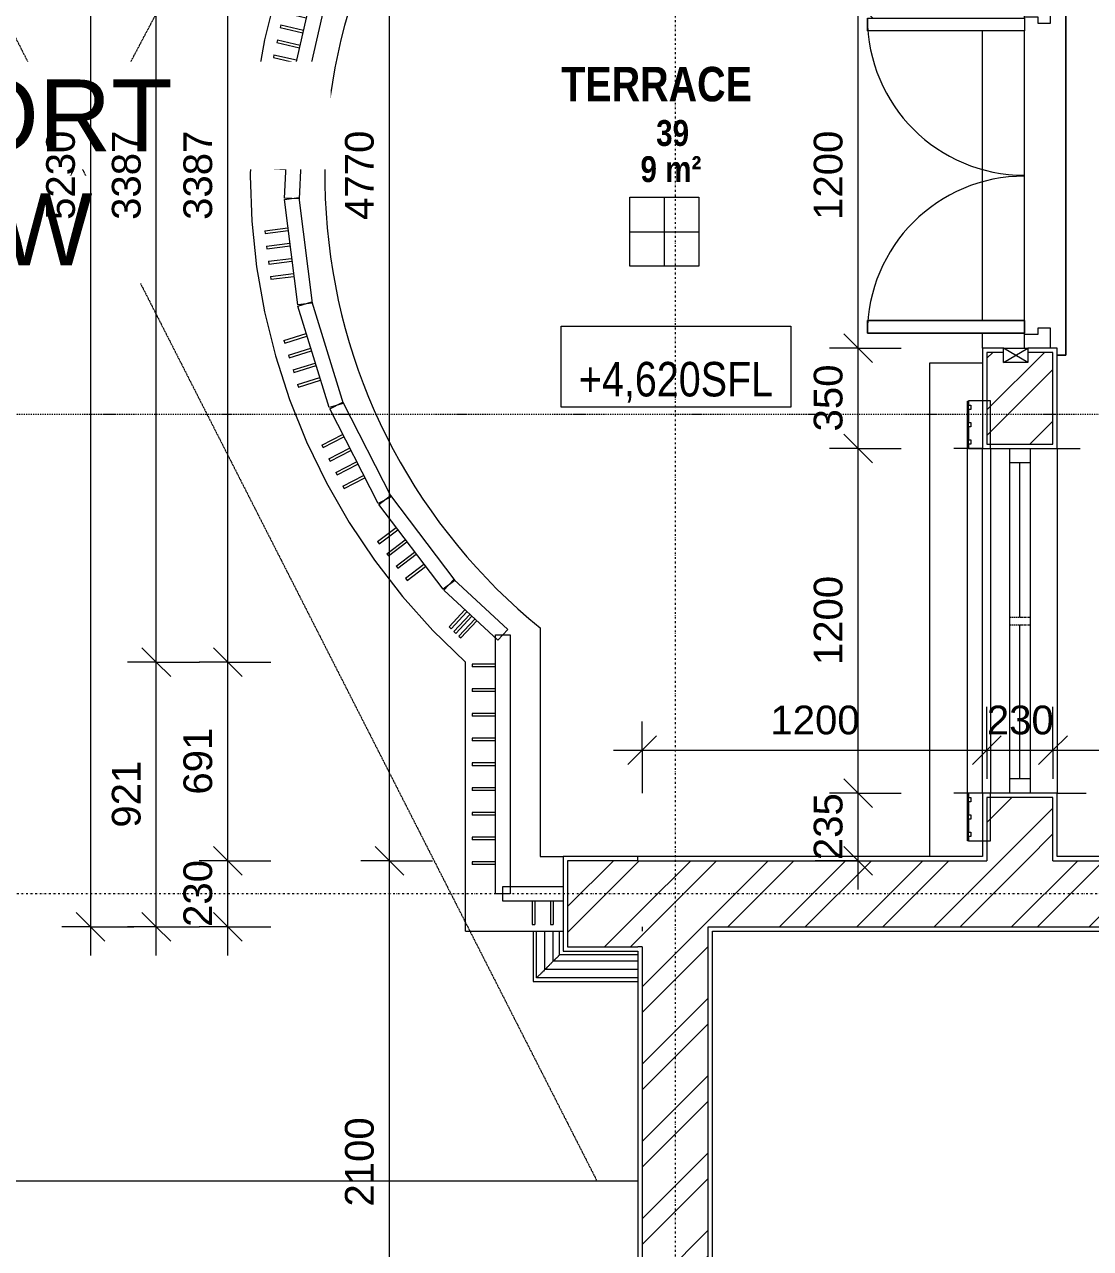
# Model space of a CAD drawing. Header units: millimetres. Extents: x -20313 to 13390, y -15775 to 12805.
# Drawn here: x -14737 to -11025, y -5027 to -765 of the extents above; entities that cross this region are included whole.
import ezdxf

# ---------------------------------------------------------------- set-up
doc = ezdxf.new("R2010")
doc.units = ezdxf.units.MM
for name, pattern in [('Centre', [14.4, 3, -2.2, 7, -2.2]), ('Dash dot', [15.875, 6.35, -4.7625, 0, -4.7625]), ('Hidden', [3, 2, -1]), ('TD_Level Line', [8, 4, -2, 0, -2])]:
    doc.linetypes.add(name, pattern=pattern)
for name, color, linetype, lineweight in [('A-ANNO-DIMS', 211, 'Continuous', 9), ('A-ANNO-DIMS-100', 211, 'Continuous', 9), ('A-AREA-IDEN', 2, 'Continuous', 9), ('A-DETL-HDLN', 90, 'Hidden', 5), ('A-DETL-MBND', 5, 'Continuous', 5), ('A-DOOR', 31, 'Continuous', 5), ('A-DOOR-FRAM', 31, 'Continuous', 5), ('A-GENM', 13, 'Continuous', 5), ('A-GLAZ', 151, 'Continuous', 5), ('A-WALL', 113, 'Continuous', 5), ('A-WALL-PATT', 111, 'Continuous', 18), ('G-ANNO-DIMS', 111, 'Continuous', 9), ('G-ANNO-SYMB', 111, 'Continuous', 9), ('G-ANNO-TEXT', 231, 'Continuous', 9), ('I-WALL', 2, 'Continuous', 5), ('S-GRID', 1, 'Continuous', 9)]:
    doc.layers.add(name, color=color, linetype=linetype, lineweight=lineweight)
doc.styles.add('Arial Narrow_1', font='ARIALN.TTF', dxfattribs={"height": 120})
doc.styles.add('Arial Narrow_B', font='ARIALNB.TTF', dxfattribs={"height": 90})
doc.styles.add('Arial Narrow_B_1', font='ARIALNB.TTF', dxfattribs={"height": 120})
doc.styles.add('Arial_2', font='arial.ttf', dxfattribs={"height": 250})
doc.styles.add('Arial_3', font='arial.ttf', dxfattribs={"height": 100})
doc.dimstyles.new('Arial_1_0', dxfattribs={"dimscale": 304.8, "dimtxt": 102.02594, "dimasz": 0.328084, "dimexe": 0.328084, "dimexo": 0.0625, "dimgap": 0.082021, "dimtad": 1, "dimdec": 0, "dimzin": 0, "dimdsep": 46, "dimtxsty": 'Arial_3', "dimblk1": 'OBLIQUE', "dimblk2": 'OBLIQUE', "dimsah": 1, "dimcen": 0.09, "dimdle": 0.328084, "dimazin": 0, "dimtfac": 1, "dimtdec": 4, "dimtix": 1, "dimtmove": 0, "dimatfit": 3, "dimfxl": 0.492126, "dimfxlon": 1, "dimtvp": 1, "dimtolj": 1, "dimtzin": 0, "dimarcsym": 2})
doc.dimstyles.new('Arial_1_0_2', dxfattribs={"dimscale": 304.8, "dimtxt": 102.02594, "dimasz": 0.328084, "dimexe": 0.328084, "dimexo": 0.0625, "dimgap": 0.082021, "dimtad": 1, "dimdec": 0, "dimzin": 0, "dimdsep": 46, "dimtxsty": 'Arial_3', "dimblk1": 'OBLIQUE', "dimblk2": 'OBLIQUE', "dimsah": 1, "dimcen": 0.09, "dimdle": 0.328084, "dimazin": 0, "dimtfac": 1, "dimtdec": 4, "dimtix": 1, "dimtmove": 0, "dimatfit": 3, "dimfxl": 0.492126, "dimfxlon": 1, "dimtvp": 1, "dimtolj": 1, "dimtzin": 0, "dimarcsym": 2})
pattern_1 = [(45, (-8404.18, -5860.1), (-134.704, 134.704), []), (45, (-8314.37, -5860.1), (-134.704, 134.704), [])]

# ---------------------------------------------------------------- blocks, each defined once
blk = doc.blocks.new('Casement - 2L - 1200 X 1500-1125429-01_First floor')
at = {"layer": 'A-GLAZ'}
for p, q in [((926.2, 130), (926.2, 230)), ((-273.8, 130), (-273.8, 210)), ((-273.8, 35), (-223.8, 35)), ((-223.8, 35), (876.2, 35)), ((-223.8, 35), (-223.8, -35)), ((313.2, 0), (-223.8, 0)), ((-223.8, 0), (-223.8, -15)), ((876.2, 35), (876.2, -35)), ((876.2, 35), (926.2, 35)), ((-223.8, -35), (-273.8, -35)), ((876.2, -35), (-223.8, -35)), ((876.2, 0), (339.2, 0)), ((926.2, -35), (876.2, -35)), ((-273.8, -130), (-273.8, -230)), ((926.2, -130), (926.2, -230))]:
    blk.add_line(p, q, dxfattribs=at)
at = {"layer": 'A-GLAZ', "linetype": 'Centre'}
for p, q in [((313.2, -35), (313.2, 35)), ((339.2, -35), (339.2, 35))]:
    blk.add_line(p, q, dxfattribs=at)
blk = doc.blocks.new('Doors_ExtDbl_w-Glazing_Bars_1 - 1510x2410mm 2-1171549-01_First floor')
at = {"layer": 'A-DOOR'}
for p, q in [((-548.5, 531), (-504.5, 531)), ((-548.5, -16), (-548.5, 531)), ((-548.5, 531), (-504.5, 531)), ((-548.5, 531), (-548.5, -16)), ((-504.5, 531), (-504.5, -16)), ((-504.5, -16), (-504.5, 531)), ((504.5, 531), (548.5, 531)), ((504.5, -16), (504.5, 531)), ((504.5, -16), (504.5, 531)), ((548.5, 531), (504.5, 531)), ((548.5, 531), (548.5, -16)), ((548.5, 531), (548.5, -16)), ((-650, -27.5), (-600, 57.5)), ((-650, 57.5), (-600, -27.5)), ((-650, -27.5), (-650, 57.5)), ((-650, 57.5), (-600, 57.5)), ((-600, 57.5), (-600, -27.5)), ((600, -27.5), (650, 57.5)), ((600, 57.5), (650, -27.5)), ((600, -27.5), (600, 57.5)), ((600, 57.5), (650, 57.5)), ((650, 57.5), (650, -27.5)), ((-600, -27.5), (-650, -27.5)), ((-551, -16), (-548.5, -16)), ((-504.5, -16), (-548.5, -16)), ((-548.5, -16), (-504.5, -16)), ((-504.5, -16), (504.5, -16)), ((548.5, -16), (504.5, -16)), ((548.5, -16), (504.5, -16)), ((548.5, -16), (551.5, -16)), ((650, -27.5), (600, -27.5)), ((-625, -130), (-625, -160)), ((-625, -160), (-625, -130)), ((-625, -160), (625, -160)), ((625, -160), (-625, -160)), ((625, -160), (625, -130)), ((625, -130), (625, -160))]:
    blk.add_line(p, q, dxfattribs=at)
for centre, start, end in [((-548.5, -16), 360, 90), ((548.5, -16), 90, 180)]:
    blk.add_arc(centre, 547, start, end, dxfattribs=at)
at = {"layer": 'A-DOOR-FRAM'}
for p, q in [((-600, -16), (-551.5, -16)), ((-551.5, -16), (-551.5, -63)), ((551.5, -16), (600, -16)), ((551.5, -63), (551.5, -16)), ((-551.5, -63), (-529.5, -63)), ((-529.5, -63), (-529.5, -105)), ((529.5, -63), (551.5, -63)), ((529.5, -105), (529.5, -63)), ((-529.5, -105), (-600, -105)), ((600, -105), (529.5, -105))]:
    blk.add_line(p, q, dxfattribs=at)
blk = doc.blocks.new('Curved_Railing_2881 - Curved_Railing_2881-1171742-01_First floor')
at = {"layer": 'A-GENM'}
for p, q in [((-3.2, -25.4), (-3.2, 25.4)), ((-3.2, 25.4), (898.3, 25.4)), ((898.3, 25.4), (898.3, -25.4)), ((898.3, -25.4), (-3.2, -25.4)), ((98.4, -26.5), (98.4, -107.4)), ((108, -26.5), (108, -107.4)), ((184.5, -26.5), (184.5, -107.4)), ((194, -26.5), (194, -107.4)), ((270.6, -26.5), (270.6, -107.4)), ((280.1, -26.5), (280.1, -107.4)), ((356.7, -26.5), (356.7, -107.4)), ((366.2, -26.5), (366.2, -107.4)), ((442.8, -26.5), (442.8, -107.4)), ((452.3, -26.5), (452.3, -107.4)), ((528.9, -26.5), (528.9, -107.4)), ((538.4, -26.5), (538.4, -107.4)), ((615, -26.5), (615, -107.4)), ((624.5, -26.5), (624.5, -107.4)), ((701.1, -26.5), (701.1, -107.4)), ((710.6, -26.5), (710.6, -107.4)), ((787.2, -26.5), (787.2, -107.4)), ((796.7, -26.5), (796.7, -107.4)), ((98.4, -107.4), (108, -107.4)), ((184.5, -107.4), (194, -107.4)), ((270.6, -107.4), (280.1, -107.4)), ((356.7, -107.4), (366.2, -107.4)), ((442.8, -107.4), (452.3, -107.4)), ((528.9, -107.4), (538.4, -107.4)), ((615, -107.4), (624.5, -107.4)), ((701.1, -107.4), (710.6, -107.4)), ((787.2, -107.4), (796.7, -107.4))]:
    blk.add_line(p, q, dxfattribs=at)
blk = doc.blocks.new('Curved_Railing_2881 - Curved_Railing_2881-1171830-01_First floor')
at = {"layer": 'A-GENM'}
for p, q in [((-3.2, -25.4), (-3.2, 25.4)), ((-3.2, 25.4), (206.8, 25.4)), ((206.8, -25.4), (-3.2, -25.4)), ((98.4, -26.5), (98.4, -107.4)), ((108, -26.5), (108, -107.4)), ((162.7, -26.5), (162.7, -107.4)), ((172.3, -26.5), (172.3, -107.4)), ((98.4, -107.4), (108, -107.4)), ((162.7, -107.4), (172.3, -107.4))]:
    blk.add_line(p, q, dxfattribs=at)
blk = doc.blocks.new('hood 37 - hood 1-1145657-01_First floor')
at = {"layer": 'A-GENM'}
for p, q in [((-5811.5, 12614.3), (-7528.2, 12557.9)), ((-5805.4, 12429.4), (-5811.5, 12614.3)), ((-7469.1, 12427.3), (-5939.6, 12477.5)), ((-7469.1, 12427.3), (-5939.6, 12477.5)), ((-6089.3, 12469.6), (-6074.3, 12470.1)), ((-6029, 12471.6), (-6014, 12472.1)), ((-5968.7, 12473.6), (-5953.7, 12474.1)), ((-5939.6, 12477.5), (-5939.5, 12474.5)), ((-5939.6, 12477.5), (-5939.5, 12474.5)), ((-7469, 12424.2), (-7469.1, 12427.3)), ((-7469, 12424.2), (-7469.1, 12427.3)), ((-7454.6, 12424.7), (-7439.6, 12425.2)), ((-7394.3, 12426.7), (-7379.3, 12427.2)), ((-7334, 12428.7), (-7319, 12429.2)), ((-6102, 12392.2), (-7301.3, 12352.7))]:
    blk.add_line(p, q, dxfattribs=at)
at = {"layer": 'A-GENM', "lineweight": 9}
for p, q in [((-6089.3, 12469.6), (-6104.5, 12469.1)), ((-6104.5, 12469.1), (-6102, 12392.2)), ((-6089, 12460.8), (-6089.3, 12469.6)), ((-6074, 12461.3), (-6089, 12460.8)), ((-6029, 12471.6), (-6074.3, 12470.1)), ((-6074.3, 12470.1), (-6074, 12461.3)), ((-6028.7, 12462.8), (-6029, 12471.6)), ((-6013.7, 12463.3), (-6028.7, 12462.8)), ((-5968.7, 12473.6), (-6014, 12472.1)), ((-6014, 12472.1), (-6013.7, 12463.3)), ((-5968.4, 12464.8), (-5968.7, 12473.6)), ((-5953.4, 12465.3), (-5968.4, 12464.8)), ((-5938.6, 12474.6), (-5953.7, 12474.1)), ((-5953.7, 12474.1), (-5953.4, 12465.3)), ((-5936, 12397.6), (-5938.6, 12474.6)), ((-7454.6, 12424.7), (-7469.8, 12424.2)), ((-7469.8, 12424.2), (-7467.3, 12347.3)), ((-7454.3, 12415.9), (-7454.6, 12424.7)), ((-7439.3, 12416.4), (-7454.3, 12415.9)), ((-7394.3, 12426.7), (-7439.6, 12425.2)), ((-7439.6, 12425.2), (-7439.3, 12416.4)), ((-7394, 12417.9), (-7394.3, 12426.7)), ((-7379, 12418.4), (-7394, 12417.9)), ((-7334, 12428.7), (-7379.3, 12427.2)), ((-7379.3, 12427.2), (-7379, 12418.4)), ((-7333.7, 12419.9), (-7334, 12428.7)), ((-7318.7, 12420.4), (-7333.7, 12419.9)), ((-7303.8, 12429.7), (-7319, 12429.2)), ((-7319, 12429.2), (-7318.7, 12420.4)), ((-7301.3, 12352.7), (-7303.8, 12429.7)), ((-6102, 12392.2), (-5936, 12397.6)), ((-7467.3, 12347.3), (-7301.3, 12352.7))]:
    blk.add_line(p, q, dxfattribs=at)
blk = doc.blocks.new('Curved_Railing_2881 - Curved_Railing_2881-1172334-01_First floor')
at = {"layer": 'A-GENM'}
for p, q in [((106.4, 107.4), (96.8, 107.4)), ((96.8, 107.4), (96.8, 26.5)), ((106.4, 107.4), (106.4, 26.5)), ((129.8, 107.4), (120.3, 107.4)), ((120.3, 107.4), (120.3, 26.5)), ((129.8, 107.4), (129.8, 26.5)), ((153.2, 107.4), (143.7, 107.4)), ((143.7, 107.4), (143.7, 26.5)), ((153.2, 107.4), (153.2, 26.5)), ((-3.2, -25.4), (-3.2, 25.4)), ((-3.2, 25.4), (253.2, 25.4)), ((253.2, 25.4), (253.2, -25.4)), ((253.2, -25.4), (-3.2, -25.4))]:
    blk.add_line(p, q, dxfattribs=at)
blk = doc.blocks.new('Curved_Railing_2881 - Curved_Railing_2881-1172422-01_First floor')
at = {"layer": 'A-GENM'}
for p, q in [((106.4, 107.4), (96.8, 107.4)), ((96.8, 107.4), (96.8, 26.5)), ((106.4, 107.4), (106.4, 26.5)), ((159.8, 107.4), (150.3, 107.4)), ((150.3, 107.4), (150.3, 26.5)), ((159.8, 107.4), (159.8, 26.5)), ((213.3, 107.4), (203.8, 107.4)), ((203.8, 107.4), (203.8, 26.5)), ((213.3, 107.4), (213.3, 26.5)), ((266.8, 107.4), (257.3, 107.4)), ((257.3, 107.4), (257.3, 26.5)), ((266.8, 107.4), (266.8, 26.5)), ((-3.2, -25.4), (-3.2, 25.4)), ((-3.2, 25.4), (366.8, 25.4)), ((366.8, 25.4), (366.8, -25.4)), ((366.8, -25.4), (-3.2, -25.4))]:
    blk.add_line(p, q, dxfattribs=at)
blk = doc.blocks.new('Room Tag B - Medium_rfaX - Name and Number-1261570-01_First floor')
at = {"layer": 'A-AREA-IDEN'}
for p, q in [((-2.752, -5.004), (-2.752, -2.604)), ((-2.752, -2.604), (-0.352, -2.604)), ((-1.552, -2.604), (-1.552, -5.004)), ((-0.352, -2.604), (-0.352, -5.004)), ((-2.752, -3.804), (-0.352, -3.804)), ((-0.352, -5.004), (-2.752, -5.004))]:
    blk.add_line(p, q, dxfattribs=at)
blk = doc.blocks.new('DIMBLOCK15-01_First floor')
at = {"layer": 'A-ANNO-DIMS-100', "transparency": 16777216}
for p, q in [((-13466.1, -3676.5), (-13516.1, -3626.5)), ((-13466.1, -3676.5), (-13566.1, -3676.5)), ((-13466.1, -5776.5), (-13466.1, -3676.5)), ((-13466.1, -3676.5), (-13416.1, -3726.5)), ((-13466.1, -3676.5), (-13316.1, -3676.5)), ((-13466.1, -5776.5), (-13516.1, -5726.5)), ((-13466.1, -5776.5), (-13566.1, -5776.5)), ((-13466.1, -5776.5), (-13416.1, -5826.5)), ((-13466.1, -5776.5), (-13316.1, -5776.5))]:
    blk.add_line(p, q, dxfattribs=at)
at = {"layer": 'A-ANNO-DIMS-100', "color": 0, "transparency": 16777216, "insert": (-13620.9, -4880.4), "char_height": 100, "width": 369.177, "attachment_point": 1, "rotation": 90, "line_spacing_factor": 0.941778, "style": 'Arial_3'}
blk.add_mtext('2100', dxfattribs=at)
blk = doc.blocks.new('_Oblique')
at = {"color": 0, "linetype": 'ByBlock', "lineweight": -2}
blk.add_line((-0.5, -0.5), (0.5, 0.5), dxfattribs=at)
blk = doc.blocks.new('DIMBLOCK16-01_First floor')
at = {"layer": 'A-ANNO-DIMS-100', "transparency": 16777216}
for p, q in [((-13466.1, 1093.5), (-13516.1, 1143.5)), ((-13466.1, 1093.5), (-13566.1, 1093.5)), ((-13466.1, -3676.5), (-13466.1, 1093.5)), ((-13466.1, 1093.5), (-13416.1, 1043.5)), ((-13466.1, 1093.5), (-13316.1, 1093.5)), ((-13466.1, -3676.5), (-13516.1, -3626.5)), ((-13466.1, -3676.5), (-13566.1, -3676.5)), ((-13466.1, -3676.5), (-13416.1, -3726.5)), ((-13466.1, -3676.5), (-13316.1, -3676.5))]:
    blk.add_line(p, q, dxfattribs=at)
at = {"layer": 'A-ANNO-DIMS-100', "color": 0, "transparency": 16777216, "insert": (-13620.9, -1445.4), "char_height": 100, "width": 369.177, "attachment_point": 1, "rotation": 90, "line_spacing_factor": 0.941778, "style": 'Arial_3'}
blk.add_mtext('4770', dxfattribs=at)
blk = doc.blocks.new('DIMBLOCK149-01_First floor')
at = {"layer": 'A-ANNO-DIMS-100', "transparency": 16777216}
for p, q in [((-11386, -3291.2), (-11386, -3141.2)), ((-12586, -3291.2), (-12586, -3191.2)), ((-12586, -3291.2), (-12536, -3241.2)), ((-11386, -3291.2), (-11336, -3241.2)), ((-12686, -3291.2), (-11386, -3291.2)), ((-12586, -3291.2), (-12636, -3341.2)), ((-12586, -3291.2), (-12586, -3441.2)), ((-11386, -3291.2), (-11436, -3341.2)), ((-11386, -3291.2), (-11386, -3391.2))]:
    blk.add_line(p, q, dxfattribs=at)
at = {"layer": 'A-ANNO-DIMS-100', "color": 0, "transparency": 16777216, "insert": (-12139.8, -3136.4), "char_height": 100, "width": 369.177, "attachment_point": 1, "line_spacing_factor": 0.941778, "style": 'Arial_3'}
blk.add_mtext('1200', dxfattribs=at)
blk = doc.blocks.new('DIMBLOCK150-01_First floor')
at = {"layer": 'A-ANNO-DIMS-100', "transparency": 16777216}
for p, q in [((-11386, -3291.2), (-11386, -3141.2)), ((-11156, -3291.2), (-11156, -3141.2)), ((-11386, -3291.2), (-11336, -3241.2)), ((-11156, -3291.2), (-11106, -3241.2)), ((-11386, -3291.2), (-11436, -3341.2)), ((-11386, -3291.2), (-11156, -3291.2)), ((-11386, -3291.2), (-11386, -3391.2)), ((-11156, -3291.2), (-11206, -3341.2)), ((-11156, -3291.2), (-11156, -3391.2))]:
    blk.add_line(p, q, dxfattribs=at)
at = {"layer": 'A-ANNO-DIMS-100', "color": 0, "transparency": 16777216, "insert": (-11386.3, -3136.4), "char_height": 100, "width": 276.883, "attachment_point": 1, "line_spacing_factor": 0.941778, "style": 'Arial_3'}
blk.add_mtext('230', dxfattribs=at)
blk = doc.blocks.new('DIMBLOCK151-01_First floor')
at = {"layer": 'A-ANNO-DIMS-100', "transparency": 16777216}
for p, q in [((-11156, -3291.2), (-11156, -3141.2)), ((-6356, -3291.2), (-6356, -3191.2)), ((-11156, -3291.2), (-11106, -3241.2)), ((-6356, -3291.2), (-6306, -3241.2)), ((-11156, -3291.2), (-11206, -3341.2)), ((-11156, -3291.2), (-6356, -3291.2)), ((-11156, -3291.2), (-11156, -3391.2)), ((-6356, -3291.2), (-6406, -3341.2)), ((-6356, -3291.2), (-6356, -3441.2))]:
    blk.add_line(p, q, dxfattribs=at)
at = {"layer": 'A-ANNO-DIMS-100', "color": 0, "transparency": 16777216, "insert": (-8909.8, -3136.4), "char_height": 100, "width": 369.177, "attachment_point": 1, "line_spacing_factor": 0.941778, "style": 'Arial_3'}
blk.add_mtext('4800', dxfattribs=at)
blk = doc.blocks.new('DIMBLOCK259-01_First floor')
at = {"layer": 'A-ANNO-DIMS-100', "transparency": 16777216}
for p, q in [((-11834, -3441.5), (-11884, -3391.5)), ((-11834, -3441.5), (-11934, -3441.5)), ((-11834, -3776.5), (-11834, -3441.5)), ((-11834, -3441.5), (-11784, -3491.5)), ((-11834, -3441.5), (-11684, -3441.5)), ((-11834, -3676.5), (-11884, -3626.5)), ((-11834, -3676.5), (-11984, -3676.5)), ((-11834, -3676.5), (-11784, -3726.5)), ((-11834, -3676.5), (-11734, -3676.5))]:
    blk.add_line(p, q, dxfattribs=at)
at = {"layer": 'A-ANNO-DIMS-100', "color": 0, "transparency": 16777216, "insert": (-11988.9, -3674.4), "char_height": 100, "width": 276.883, "attachment_point": 1, "rotation": 90, "line_spacing_factor": 0.941778, "style": 'Arial_3'}
blk.add_mtext('235', dxfattribs=at)
blk = doc.blocks.new('DIMBLOCK260-01_First floor')
at = {"layer": 'A-ANNO-DIMS-100', "transparency": 16777216}
for p, q in [((-11834, -2241.5), (-11884, -2191.5)), ((-11834, -2241.5), (-11934, -2241.5)), ((-11834, -3441.5), (-11834, -2241.5)), ((-11834, -2241.5), (-11784, -2291.5)), ((-11834, -2241.5), (-11684, -2241.5)), ((-11834, -3441.5), (-11884, -3391.5)), ((-11834, -3441.5), (-11934, -3441.5)), ((-11834, -3441.5), (-11784, -3491.5)), ((-11834, -3441.5), (-11684, -3441.5))]:
    blk.add_line(p, q, dxfattribs=at)
at = {"layer": 'A-ANNO-DIMS-100', "color": 0, "transparency": 16777216, "insert": (-11988.9, -2995.4), "char_height": 100, "width": 369.177, "attachment_point": 1, "rotation": 90, "line_spacing_factor": 0.941778, "style": 'Arial_3'}
blk.add_mtext('1200', dxfattribs=at)
blk = doc.blocks.new('DIMBLOCK261-01_First floor')
at = {"layer": 'A-ANNO-DIMS-100', "transparency": 16777216}
for p, q in [((-11834, -1891.5), (-11884, -1841.5)), ((-11834, -1891.5), (-11934, -1891.5)), ((-11834, -2241.5), (-11834, -1891.5)), ((-11834, -1891.5), (-11784, -1941.5)), ((-11834, -1891.5), (-11684, -1891.5)), ((-11834, -2241.5), (-11884, -2191.5)), ((-11834, -2241.5), (-11934, -2241.5)), ((-11834, -2241.5), (-11784, -2291.5)), ((-11834, -2241.5), (-11684, -2241.5))]:
    blk.add_line(p, q, dxfattribs=at)
at = {"layer": 'A-ANNO-DIMS-100', "color": 0, "transparency": 16777216, "insert": (-11988.9, -2181.9), "char_height": 100, "width": 276.883, "attachment_point": 1, "rotation": 90, "line_spacing_factor": 0.941778, "style": 'Arial_3'}
blk.add_mtext('350', dxfattribs=at)
blk = doc.blocks.new('DIMBLOCK262-01_First floor')
at = {"layer": 'A-ANNO-DIMS-100', "transparency": 16777216}
for p, q in [((-11834, -691.5), (-11884, -641.5)), ((-11834, -691.5), (-11934, -691.5)), ((-11834, -1891.5), (-11834, -691.5)), ((-11834, -691.5), (-11784, -741.5)), ((-11834, -691.5), (-11684, -691.5)), ((-11834, -1891.5), (-11884, -1841.5)), ((-11834, -1891.5), (-11934, -1891.5)), ((-11834, -1891.5), (-11784, -1941.5)), ((-11834, -1891.5), (-11684, -1891.5))]:
    blk.add_line(p, q, dxfattribs=at)
at = {"layer": 'A-ANNO-DIMS-100', "color": 0, "transparency": 16777216, "insert": (-11988.9, -1445.4), "char_height": 100, "width": 369.177, "attachment_point": 1, "rotation": 90, "line_spacing_factor": 0.941778, "style": 'Arial_3'}
blk.add_mtext('1200', dxfattribs=at)
blk = doc.blocks.new('DIMBLOCK271-01_First floor')
at = {"layer": 'A-ANNO-DIMS-100', "transparency": 16777216}
for p, q in [((-14028.5, -3676.5), (-14078.5, -3626.5)), ((-14028.5, -3676.5), (-14128.5, -3676.5)), ((-14028.5, -4006.5), (-14028.5, -3676.5)), ((-14028.5, -3676.5), (-13978.5, -3726.5)), ((-14028.5, -3676.5), (-13878.5, -3676.5)), ((-14028.5, -3906.5), (-14078.5, -3856.5)), ((-14028.5, -3906.5), (-14128.5, -3906.5)), ((-14028.5, -3906.5), (-13978.5, -3956.5)), ((-14028.5, -3906.5), (-13878.5, -3906.5))]:
    blk.add_line(p, q, dxfattribs=at)
at = {"layer": 'A-ANNO-DIMS-100', "color": 0, "transparency": 16777216, "insert": (-14183.3, -3906.9), "char_height": 100, "width": 276.883, "attachment_point": 1, "rotation": 90, "line_spacing_factor": 0.941778, "style": 'Arial_3'}
blk.add_mtext('230', dxfattribs=at)
blk = doc.blocks.new('DIMBLOCK272-01_First floor')
at = {"layer": 'A-ANNO-DIMS-100', "transparency": 16777216}
for p, q in [((-14028.5, -2985.2), (-14078.5, -2935.2)), ((-14028.5, -2985.2), (-14128.5, -2985.2)), ((-14028.5, -3676.5), (-14028.5, -2985.2)), ((-14028.5, -2985.2), (-13978.5, -3035.2)), ((-14028.5, -2985.2), (-13878.5, -2985.2)), ((-14028.5, -3676.5), (-14078.5, -3626.5)), ((-14028.5, -3676.5), (-14128.5, -3676.5)), ((-14028.5, -3676.5), (-13978.5, -3726.5)), ((-14028.5, -3676.5), (-13878.5, -3676.5))]:
    blk.add_line(p, q, dxfattribs=at)
at = {"layer": 'A-ANNO-DIMS-100', "color": 0, "transparency": 16777216, "insert": (-14183.3, -3446.3), "char_height": 100, "width": 276.883, "attachment_point": 1, "rotation": 90, "line_spacing_factor": 0.941778, "style": 'Arial_3'}
blk.add_mtext('691', dxfattribs=at)
blk = doc.blocks.new('DIMBLOCK273-01_First floor')
at = {"layer": 'A-ANNO-DIMS-100', "transparency": 16777216}
for p, q in [((-14028.5, 402.2), (-14078.5, 452.2)), ((-14028.5, 402.2), (-14128.5, 402.2)), ((-14028.5, -2985.2), (-14028.5, 402.2)), ((-14028.5, 402.2), (-13978.5, 352.2)), ((-14028.5, 402.2), (-13878.5, 402.2)), ((-14028.5, -2985.2), (-14078.5, -2935.2)), ((-14028.5, -2985.2), (-14128.5, -2985.2)), ((-14028.5, -2985.2), (-13978.5, -3035.2)), ((-14028.5, -2985.2), (-13878.5, -2985.2))]:
    blk.add_line(p, q, dxfattribs=at)
at = {"layer": 'A-ANNO-DIMS-100', "color": 0, "transparency": 16777216, "insert": (-14183.3, -1445.4), "char_height": 100, "width": 369.177, "attachment_point": 1, "rotation": 90, "line_spacing_factor": 0.941778, "style": 'Arial_3'}
blk.add_mtext('3387', dxfattribs=at)
blk = doc.blocks.new('DIMBLOCK276-01_First floor')
at = {"layer": 'A-ANNO-DIMS-100', "transparency": 16777216}
for p, q in [((-14277.6, -2985.2), (-14327.6, -2935.2)), ((-14277.6, -2985.2), (-14377.6, -2985.2)), ((-14277.6, -4006.5), (-14277.6, -2985.2)), ((-14277.6, -2985.2), (-14227.6, -3035.2)), ((-14277.6, -2985.2), (-14127.6, -2985.2)), ((-14277.6, -3906.5), (-14327.6, -3856.5)), ((-14277.6, -3906.5), (-14377.6, -3906.5)), ((-14277.6, -3906.5), (-14227.6, -3956.5)), ((-14277.6, -3906.5), (-14127.6, -3906.5))]:
    blk.add_line(p, q, dxfattribs=at)
at = {"layer": 'A-ANNO-DIMS-100', "color": 0, "transparency": 16777216, "insert": (-14432.4, -3561.3), "char_height": 100, "width": 276.883, "attachment_point": 1, "rotation": 90, "line_spacing_factor": 0.941778, "style": 'Arial_3'}
blk.add_mtext('921', dxfattribs=at)
blk = doc.blocks.new('DIMBLOCK277-01_First floor')
at = {"layer": 'A-ANNO-DIMS-100', "transparency": 16777216}
for p, q in [((-14277.6, 402.2), (-14327.6, 452.2)), ((-14277.6, 402.2), (-14377.6, 402.2)), ((-14277.6, -2985.2), (-14277.6, 402.2)), ((-14277.6, 402.2), (-14227.6, 352.2)), ((-14277.6, 402.2), (-14127.6, 402.2)), ((-14277.6, -2985.2), (-14327.6, -2935.2)), ((-14277.6, -2985.2), (-14377.6, -2985.2)), ((-14277.6, -2985.2), (-14227.6, -3035.2)), ((-14277.6, -2985.2), (-14127.6, -2985.2))]:
    blk.add_line(p, q, dxfattribs=at)
at = {"layer": 'A-ANNO-DIMS-100', "color": 0, "transparency": 16777216, "insert": (-14432.4, -1445.4), "char_height": 100, "width": 369.177, "attachment_point": 1, "rotation": 90, "line_spacing_factor": 0.941778, "style": 'Arial_3'}
blk.add_mtext('3387', dxfattribs=at)
blk = doc.blocks.new('DIMBLOCK279-01_First floor')
at = {"layer": 'A-ANNO-DIMS-100', "transparency": 16777216}
for p, q in [((-14506.3, 1423.5), (-14506.3, -4006.5)), ((-14506.3, 1323.5), (-14556.3, 1373.5)), ((-14506.3, 1323.5), (-14606.3, 1323.5)), ((-14506.3, 1323.5), (-14456.3, 1273.5)), ((-14506.3, 1323.5), (-14356.3, 1323.5)), ((-14506.3, -3906.5), (-14556.3, -3856.5)), ((-14506.3, -3906.5), (-14606.3, -3906.5)), ((-14506.3, -3906.5), (-14456.3, -3956.5)), ((-14506.3, -3906.5), (-14356.3, -3906.5))]:
    blk.add_line(p, q, dxfattribs=at)
at = {"layer": 'A-ANNO-DIMS-100', "color": 0, "transparency": 16777216, "insert": (-14661.1, -1445.4), "char_height": 100, "width": 369.177, "attachment_point": 1, "rotation": 90, "line_spacing_factor": 0.941778, "style": 'Arial_3'}
blk.add_mtext('5230', dxfattribs=at)
blk = doc.blocks.new('Spot Elevations - _-1243852-01_First floor')
at = {"layer": 'G-ANNO-DIMS'}
for p, q in [((-4, 0), (-4, 2.8125)), ((-4, 2.8125), (4, 2.8125)), ((4, 2.8125), (4, 0)), ((4, 0), (-4, 0))]:
    blk.add_line(p, q, dxfattribs=at)

msp = doc.modelspace()

# ---------------------------------------------------------------- hatches: boundary and pattern name
at = {"layer": 'A-WALL-PATT', "lineweight": 5}
h = msp.add_hatch(dxfattribs=at)
h.set_pattern_fill('FP_1', color=256, style=0, pattern_type=2)
h.set_pattern_definition(pattern_1)
h.paths.add_polyline_path([(-11230.1, -3676.5), (-11156, -3676.5), (-11156, -3456.5), (-11386, -3456.5), (-11386, -3676.5)])
h.paths.add_polyline_path([(-11386, -2226.5), (-11156, -2226.5), (-11156, -1906.5), (-11243.5, -1906.5), (-11243.5, -1941.5), (-11328.5, -1941.5), (-11328.5, -1906.5), (-11386, -1906.5), (-11386, -2219.4)])
h.paths.add_polyline_path([(-11386, -676.5), (-11328.5, -676.5), (-11328.5, -641.5), (-11243.5, -641.5), (-11243.5, -676.5), (-11156, -676.5), (-11156, -356.5), (-11386, -356.5), (-11386, -523.5)])
h.paths.add_polyline_path([(-11386, 873.5), (-11156, 873.5), (-11156, 1093.5), (-11386, 1093.5), (-11386, 984)])
h = msp.add_hatch(dxfattribs=at)
h.set_pattern_fill('FP_1', color=256, style=0, pattern_type=2)
h.set_pattern_definition(pattern_1)
h.paths.add_polyline_path([(-12846, -3976.5), (-12586, -3976.5), (-12586, -3676.5), (-12846, -3676.5), (-12846, -3915.2)])
h = msp.add_hatch(dxfattribs=at)
h.set_pattern_fill('FP_1', color=256, style=0, pattern_type=2)
h.set_pattern_definition(pattern_1)
h.paths.add_polyline_path([(-6356, -3906.5), (-6356, -3676.5), (-12586, -3676.5), (-12586, -3906.5), (-6563.5, -3906.5)])
h = msp.add_hatch(dxfattribs=at)
h.set_pattern_fill('FP_1', color=256, style=0, pattern_type=2)
h.set_pattern_definition(pattern_1)
h.paths.add_polyline_path([(-12356, -8906.5), (-12356, -7291.5), (-12586, -7291.5), (-12586, -8906.5), (-12396.7, -8906.5)])
h.paths.add_polyline_path([(-12586, -5761.5), (-12356, -5761.5), (-12356, -3906.5), (-12586, -3906.5), (-12586, -5611.1)])

# ---------------------------------------------------------------- linework, layer by layer
at = {"layer": 'A-DETL-HDLN'}
for p, q in [((-16425.8, -4791.5), (-12726.2, 2208.5)), ((-16303.4, 2208.5), (-12743.5, -4791.5)), ((-12601, -4791.5), (-16425.8, -4791.5))]:
    msp.add_line(p, q, dxfattribs=at)
at = {"layer": 'A-DETL-MBND'}
for p, q in [((-12941, -2865.9), (-12941, -3661.5)), ((-13201, -3921.5), (-13201, -2985.2)), ((-12941, -3661.5), (-12861, -3661.5)), ((-13201, -3921.5), (-12861, -3921.5))]:
    msp.add_line(p, q, dxfattribs=at)
at = {"layer": 'A-DETL-MBND', "flags": 128}
msp.add_lwpolyline([(-13863.2, -664), (-13901.5, -818.2), (-13928.9, -974.7), (-13945.5, -1132.7), (-13951, -1291.5), (-13945.5, -1450.3), (-13928.9, -1608.4), (-13901.5, -1764.9), (-13863.2, -1919.1), (-13814.3, -2070.3), (-13755.1, -2217.7), (-13685.7, -2360.7), (-13606.7, -2498.5), (-13518.2, -2630.4), (-13420.8, -2756), (-13314.8, -2874.4), (-13201, -2985.2)], dxfattribs=at)
at = {"layer": 'A-DETL-MBND'}
msp.add_arc((-11663.5, -1291.5), 2027.4, 139.3159, 230.9444, dxfattribs=at)
at = {"layer": 'A-WALL', "lineweight": 18}
for p, q in [((-11386, -1906.5), (-11386, -2226.5)), ((-11328.5, -1906.5), (-11386, -1906.5)), ((-11156, -1906.5), (-11243.5, -1906.5)), ((-11156, -2226.5), (-11156, -1906.5)), ((-11386, -2226.5), (-11156, -2226.5)), ((-11386, -3456.5), (-11386, -3676.5)), ((-11156, -3456.5), (-11386, -3456.5)), ((-11156, -3676.5), (-11156, -3456.5)), ((-12601, -3661.5), (-12861, -3661.5)), ((-12861, -3661.5), (-12861, -3991.5)), ((-12846, -3676.5), (-12846, -3976.5)), ((-12601, -3676.5), (-12846, -3676.5)), ((-12601, -3676.5), (-12586, -3676.5)), ((-12586, -3676.5), (-11386, -3676.5)), ((-11156, -3676.5), (-6356, -3676.5)), ((-12586, -3906.5), (-12586, -3921.5)), ((-12356, -3906.5), (-6586, -3906.5)), ((-12356, -5761.5), (-12356, -3906.5)), ((-12861, -3991.5), (-12601, -3991.5)), ((-12846, -3976.5), (-12601, -3976.5)), ((-12586, -3976.5), (-12601, -3976.5)), ((-12586, -3976.5), (-12586, -5761.5))]:
    msp.add_line(p, q, dxfattribs=at)
at = {"layer": 'A-WALL'}
for p, q in [((-12601, -3676.5), (-12601, -3661.5)), ((-12966, -3921.5), (-12966, -4096.5)), ((-12953.5, -4084), (-12953.5, -3921.5)), ((-12925.1, -4055.7), (-12925.1, -3921.5)), ((-12896, -4026.5), (-12896, -3921.5)), ((-12873.5, -4004), (-12873.5, -3921.5)), ((-12601, -4004), (-12873.5, -4004)), ((-12601, -4026.5), (-12896, -4026.5)), ((-12601, -4084), (-12953.5, -4084)), ((-12601, -4055.7), (-12925.1, -4055.7)), ((-12966, -4096.5), (-12601, -4096.5))]:
    msp.add_line(p, q, dxfattribs=at)
for points, knots in [([(-12873.5, -4004), (-12873.5, -4004), (-12873.9, -4004.4), (-12875.1, -4005.7), (-12876.4, -4007), (-12877.8, -4008.4), (-12879.1, -4009.6), (-12880.4, -4010.9), (-12882.2, -4012.8), (-12884.3, -4014.8), (-12886, -4016.6), (-12887.8, -4018.4), (-12891.1, -4021.6), (-12894, -4024.6), (-12896, -4026.5)], [0, 0, 0, 0, 0.166667, 0.25, 0.333333, 0.416667, 0.458333, 0.5, 0.583333, 0.666667, 0.708333, 0.75, 0.833333, 1, 1, 1, 1]), ([(-12896, -4026.5), (-12899, -4029.5), (-12904.7, -4035.2), (-12911, -4041.5), (-12915.3, -4045.9), (-12919.2, -4049.7), (-12922.9, -4053.4), (-12924.6, -4055.2), (-12925.1, -4055.7)], [0, 0, 0, 0, 0.2, 0.4, 0.5, 0.6, 0.8, 1, 1, 1, 1])]:
    msp.add_open_spline(points, degree=3, knots=knots, dxfattribs=at)
msp.add_open_spline([(-12925.1, -4055.7), (-12926.5, -4057.1), (-12929.9, -4060.5), (-12936.6, -4067.1), (-12944.5, -4075.1), (-12950.4, -4081), (-12953.5, -4084)], degree=3, dxfattribs=at)
at = {"layer": 'G-ANNO-SYMB', "linetype": 'TD_Level Line', "lineweight": 18}
msp.add_line((10869.3, -2122.7), (-19020.2, -2122.7), dxfattribs=at)
at = {"layer": 'I-WALL'}
for p, q in [((-11401, -1796), (-11401, -787)), ((-11401, -1891.5), (-11401, -1840)), ((-11401, -3441.5), (-11401, -2241.5)), ((-11141, -2241.5), (-11141, -3441.5))]:
    msp.add_line(p, q, dxfattribs=at)
at = {"layer": 'I-WALL', "lineweight": 18}
for p, q in [((-11401, -1891.5), (-11401, -2241.5)), ((-11328.5, -1891.5), (-11401, -1891.5)), ((-11141, -1891.5), (-11243.5, -1891.5)), ((-11141, -2241.5), (-11141, -1891.5)), ((-11401, -2241.5), (-11141, -2241.5)), ((-11401, -3441.5), (-11401, -3661.5)), ((-11141, -3441.5), (-11401, -3441.5)), ((-11141, -3661.5), (-11141, -3441.5)), ((-11401, -3661.5), (-12601, -3661.5)), ((-6341, -3661.5), (-11141, -3661.5)), ((-12341, -3921.5), (-6601, -3921.5)), ((-12341, -5776.5), (-12341, -3921.5)), ((-12601, -3991.5), (-12601, -5776.5))]:
    msp.add_line(p, q, dxfattribs=at)
at = {"layer": 'S-GRID', "linetype": 'Dash dot', "lineweight": 18}
for p, q in [((-12471, 9010.6), (-12471, -11991.6)), ((8007.6, -3791.5), (-15858.2, -3791.5))]:
    msp.add_line(p, q, dxfattribs=at)

# ---------------------------------------------------------------- block references
at = {"layer": 'A-AREA-IDEN', "xscale": 99.99999999999994, "yscale": 99.99999999999994, "zscale": 99.99999999999994}
msp.add_blockref('Room Tag B - Medium_rfaX - Name and Number-1261570-01_First floor', (-12354.3, -1106), dxfattribs=at)
at = {"layer": 'A-DOOR', "rotation": 90.00000000000006}
msp.add_blockref('Doors_ExtDbl_w-Glazing_Bars_1 - 1510x2410mm 2-1171549-01_First floor', (-11271, -1291.5), dxfattribs=at)
at = {"layer": 'A-GENM'}
for name, p, rotation in [('Curved_Railing_2881 - Curved_Railing_2881-1172422-01_First floor', (-13787, -998.3), 77.1427819366726), ('Curved_Railing_2881 - Curved_Railing_2881-1172422-01_First floor', (-13806, -1367.7), 87.14278193667315), ('Curved_Railing_2881 - Curved_Railing_2881-1172422-01_First floor', (-13760.5, -1734.8), 97.14278193667242), ('Curved_Railing_2881 - Curved_Railing_2881-1172422-01_First floor', (-13652, -2088.5), 107.1427819366733), ('hood 37 - hood 1-1145657-01_First floor', (1212.5, 3450), 88.11700695989701), ('Curved_Railing_2881 - Curved_Railing_2881-1172422-01_First floor', (-13483.8, -2417.9), 117.1427819366729), ('Curved_Railing_2881 - Curved_Railing_2881-1172422-01_First floor', (-13260.8, -2713.1), 127.1427819366727), ('Curved_Railing_2881 - Curved_Railing_2881-1172334-01_First floor', (-13073.3, -2887.9), 137.1427819366729), ('Curved_Railing_2881 - Curved_Railing_2881-1171742-01_First floor', (-13071, -2893.2), 269.9999999999998)]:
    msp.add_blockref(name, p, dxfattribs=dict(at, rotation=rotation))
msp.add_blockref('Curved_Railing_2881 - Curved_Railing_2881-1171830-01_First floor', (-13067.8, -3791.5), dxfattribs=at)
at = {"layer": 'A-GLAZ', "rotation": 270.0000000000001}
msp.add_blockref('Casement - 2L - 1200 X 1500-1125429-01_First floor', (-11271, -2515.4), dxfattribs=at)
at = {"layer": 'G-ANNO-DIMS', "xscale": 99.99999999999994, "yscale": 99.99999999999994, "zscale": 99.99999999999994}
msp.add_blockref('Spot Elevations - _-1243852-01_First floor', (-12468.2, -2096.9), dxfattribs=at)

# ---------------------------------------------------------------- texts
at = {"layer": 'A-AREA-IDEN', "attachment_point": 1}
for s, insert, char_height, width, style in [('TERRACE', (-12868.2, -912.6), 120, 865.822, 'Arial Narrow_B_1'), ('39', (-12537.6, -1097.8), 90, 144.304, 'Arial Narrow_B'), ('9 m²', (-12592.1, -1223.7), 90, 256.54, 'Arial Narrow_B')]:
    msp.add_mtext(s, dxfattribs=dict(at, insert=insert, char_height=char_height, width=width, style=style))
at = {"layer": 'G-ANNO-DIMS', "insert": (-12806.6, -1939.9), "char_height": 120, "width": 812.014, "attachment_point": 1, "line_spacing_factor": 0.974696, "style": 'Arial Narrow_1'}
msp.add_mtext('+4,620SFL', dxfattribs=at)

# ---------------------------------------------------------------- dimensions: what is measured, and where the dimension line sits
at = {"layer": 'A-ANNO-DIMS'}
for base, p1, p2, dimstyle, override, picture, middle in [((-13466.1, 1093.5), (-13316.1, -3676.5), (-13316.1, 1093.5), 'Arial_1_0', {"dimpost": '<>', "dimfxl": 4770}, 'DIMBLOCK16-01_First floor', (-13542.2, -1291.5)), ((-11834, -691.5), (-11684, -1891.5), (-11684, -691.5), 'Arial_1_0', {"dimpost": '<>', "dimfxl": 1200}, 'DIMBLOCK262-01_First floor', (-11910.1, -1291.5)), ((-11834, -1891.5), (-11684, -2241.5), (-11684, -1891.5), 'Arial_1_0', {"dimpost": '<>', "dimfxl": 350}, 'DIMBLOCK261-01_First floor', (-11910.1, -2066.5)), ((-11834, -2241.5), (-11684, -3441.5), (-11684, -2241.5), 'Arial_1_0', {"dimpost": '<>', "dimfxl": 1200}, 'DIMBLOCK260-01_First floor', (-11910.1, -2841.5)), ((-14277.6, -2985.2), (-14127.6, -3906.5), (-14127.6, -2985.2), 'Arial_1_0_2', {"dimpost": '<>', "dimfxl": 921.291719}, 'DIMBLOCK276-01_First floor', (-14353.7, -3445.9)), ((-14028.5, -2985.2), (-13878.5, -3676.5), (-13878.5, -2985.2), 'Arial_1_0_2', {"dimpost": '<>', "dimfxl": 691.291719}, 'DIMBLOCK272-01_First floor', (-14104.5, -3330.9)), ((-11834, -3441.5), (-11984, -3676.5), (-11684, -3441.5), 'Arial_1_0', {"dimpost": '<>', "dimfxl": 381.08398}, 'DIMBLOCK259-01_First floor', (-11910.1, -3559)), ((-14028.5, -3676.5), (-13878.5, -3906.5), (-13878.5, -3676.5), 'Arial_1_0_2', {"dimpost": '<>', "dimfxl": 230}, 'DIMBLOCK271-01_First floor', (-14104.6, -3791.5)), ((-13466.1, -3676.5), (-13316.1, -5776.5), (-13316.1, -3676.5), 'Arial_1_0', {"dimpost": '<>', "dimfxl": 2100}, 'DIMBLOCK15-01_First floor', (-13542.2, -4726.5))]:
    dim = msp.add_linear_dim(base=base, p1=p1, p2=p2, angle=90, dimstyle=dimstyle, override=override, dxfattribs=at)
    dim.commit()
    dim.dimension.update_dxf_attribs({"geometry": picture, "text_midpoint": middle})
for base, p1, p2, override, picture, middle in [((-11386, -3291.2), (-12586, -3441.2), (-11386, -3141.2), {"dimpost": '<>', "dimfxl": 1236.931688}, 'DIMBLOCK149-01_First floor', (-11986, -3215.2)), ((-11156, -3291.2), (-11386, -3141.2), (-11156, -3141.2), {"dimpost": '<>', "dimfxl": 230}, 'DIMBLOCK150-01_First floor', (-11271, -3215.1)), ((-6356, -3291.2), (-11156, -3141.2), (-6356, -3441.2), {"dimpost": '<>', "dimfxl": 4809.365863}, 'DIMBLOCK151-01_First floor', (-8756, -3215.2))]:
    dim = msp.add_linear_dim(base=base, p1=p1, p2=p2, dimstyle='Arial_1_0', override=override, dxfattribs=at)
    dim.commit()
    dim.dimension.update_dxf_attribs({"geometry": picture, "text_midpoint": middle})

# ---------------------------------------------------------------- next in the draw order: texts
at = {"layer": 'G-ANNO-TEXT', "color": 7, "char_height": 250, "attachment_point": 1, "style": 'Arial_2', "bg_fill": 3, "box_fill_scale": 1.25, "bg_fill_color": 256, "bg_fill_true_color": 13158600, "bg_fill_transparency": 0}
for s, insert, width in [('CAR PORT ', (-16025.6, -956.5), 2292.826), ('BELOW', (-15761, -1353.4), 1539.24)]:
    msp.add_mtext(s, dxfattribs=dict(at, insert=insert, width=width))

# ---------------------------------------------------------------- next in the draw order: dimensions: what is measured, and where the dimension line sits
at = {"layer": 'A-ANNO-DIMS'}
for base, p1, p2, override, picture, middle in [((-14506.3, -3906.5), (-14356.3, 1323.5), (-14356.3, -3906.5), {"dimpost": '<>', "dimfxl": 5230}, 'DIMBLOCK279-01_First floor', (-14582.4, -1291.5)), ((-14277.6, 402.2), (-14127.6, -2985.2), (-14127.6, 402.2), {"dimpost": '<>', "dimfxl": 3387.416562}, 'DIMBLOCK277-01_First floor', (-14353.7, -1291.5)), ((-14028.5, 402.2), (-13878.5, -2985.2), (-13878.5, 402.2), {"dimpost": '<>', "dimfxl": 3387.416562}, 'DIMBLOCK273-01_First floor', (-14104.6, -1291.5))]:
    dim = msp.add_linear_dim(base=base, p1=p1, p2=p2, angle=90, dimstyle='Arial_1_0_2', override=override, dxfattribs=at)
    dim.commit()
    dim.dimension.update_dxf_attribs({"geometry": picture, "text_midpoint": middle})

doc.saveas('drawing.dxf')
